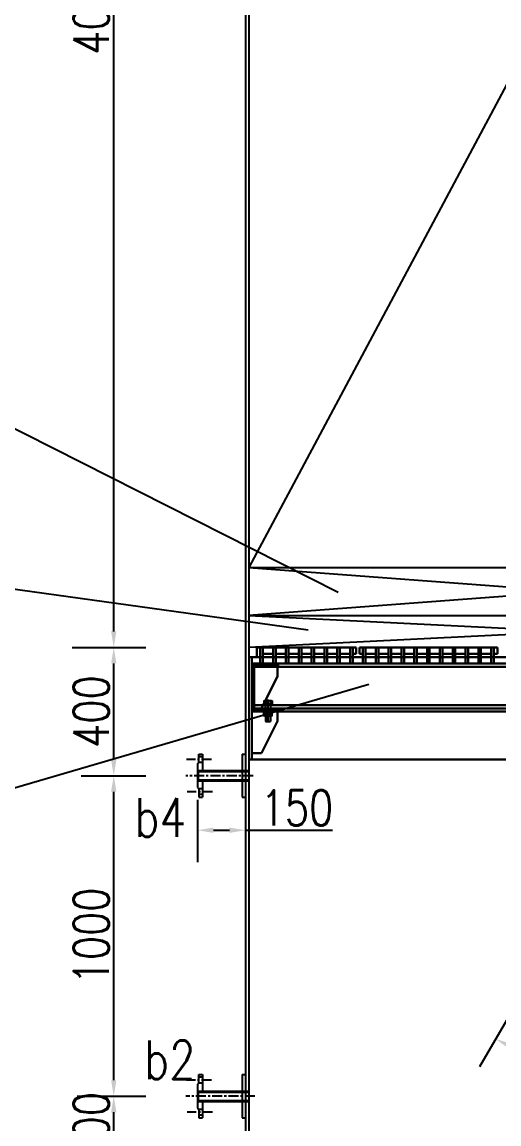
# Model space of a CAD drawing. Header units: millimetres. Extents: x -1286879 to -1269059, y -656245 to -631015.
# Drawn here: x -1284538 to -1283052, y -650973 to -647535 of the extents above; entities that cross this region are included whole.
import ezdxf

# ---------------------------------------------------------------- set-up
doc = ezdxf.new("R2010")
doc.units = ezdxf.units.MM
doc.linetypes.add('CENTER', pattern=[50.8, 31.75, -6.35, 6.35, -6.35])
doc.linetypes.add('EB_DASHDOT', pattern=[39, 30, -3, 3, -3])
doc.layers.get('0').update_dxf_attribs({"linetype": 'CONTINUOUS'})
doc.layers.get('Defpoints').update_dxf_attribs({"linetype": 'CONTINUOUS'})
for name, color, linetype in [('EbLayer1', 7, 'CONTINUOUS'), ('EbLayer2', 1, 'EB_DASHDOT'), ('EbLayer4', 7, 'CONTINUOUS')]:
    doc.layers.add(name, color=color, linetype=linetype)
doc.styles.add('HZ', font='txt.shx', dxfattribs={"width": 0.8, "bigfont": 'hztxt.shx'})
doc.dimstyles.new('gqb100', dxfattribs={"dimscale": 5, "dimtxt": 20, "dimasz": 15, "dimexe": 40, "dimexo": 8, "dimgap": 5, "dimtad": 1, "dimtoh": 1, "dimdec": 0, "dimdsep": 46, "dimtxsty": 'HZ', "dimcen": 5, "dimadec": 0, "dimazin": 0, "dimtfac": 1, "dimtdec": 0, "dimtmove": 0, "dimatfit": 3, "dimfxl": 1, "dimtolj": 1, "dimtzin": 0, "dimarcsym": 0})

# ---------------------------------------------------------------- blocks, each defined once
blk = doc.blocks.new('*D404')
at = {"color": 0, "lineweight": -2, "ltscale": 0.5}
for p, q in [((-1284366.5, -650886.6), (-1284152.5, -650886.6)), ((-1284252.5, -651036.6), (-1284252.5, -650936.6)), ((-1284366, -651086.6), (-1284152.5, -651086.6))]:
    blk.add_line(p, q, dxfattribs=at)
at = {"color": 0, "ltscale": 0.5}
for points in [[(-1284260.9, -650936.6), (-1284244.2, -650936.6), (-1284252.5, -650886.6)], [(-1284260.9, -651036.6), (-1284244.2, -651036.6), (-1284252.5, -651086.6)]]:
    blk.add_solid(points, dxfattribs=at)
at = {"layer": 'Defpoints', "color": 0, "ltscale": 0.5}
for p in [(-1284396.5, -650886.6), (-1284252.5, -650886.6), (-1284396, -651086.6)]:
    blk.add_point(p, dxfattribs=at)
at = {"color": 0, "ltscale": 0.5, "insert": (-1284322.5, -650986.6), "char_height": 110, "attachment_point": 5, "rotation": 90, "style": 'HZ'}
blk.add_mtext('\\A1;200', dxfattribs=at)
blk = doc.blocks.new('*D405')
at = {"color": 0, "lineweight": -2, "ltscale": 0.5}
for p, q in [((-1284353.6, -649886.6), (-1284152.5, -649886.6)), ((-1284252.5, -650836.6), (-1284252.5, -649936.6)), ((-1284351.5, -650886.6), (-1284152.5, -650886.6))]:
    blk.add_line(p, q, dxfattribs=at)
at = {"color": 0, "ltscale": 0.5}
for points in [[(-1284260.9, -649936.6), (-1284244.2, -649936.6), (-1284252.5, -649886.6)], [(-1284260.9, -650836.6), (-1284244.2, -650836.6), (-1284252.5, -650886.6)]]:
    blk.add_solid(points, dxfattribs=at)
at = {"layer": 'Defpoints', "color": 0, "ltscale": 0.5}
for p in [(-1284383.6, -649886.6), (-1284252.5, -649886.6), (-1284381.5, -650886.6)]:
    blk.add_point(p, dxfattribs=at)
at = {"color": 0, "ltscale": 0.5, "insert": (-1284322.5, -650386.6), "char_height": 110, "attachment_point": 5, "rotation": 90, "style": 'HZ'}
blk.add_mtext('\\A1;1000', dxfattribs=at)
blk = doc.blocks.new('*D406')
at = {"color": 0, "lineweight": -2, "ltscale": 0.5}
for p, q in [((-1284353.1, -649486.6), (-1284152.5, -649486.6)), ((-1284252.5, -649836.6), (-1284252.5, -649536.6)), ((-1284351.5, -649886.6), (-1284152.5, -649886.6))]:
    blk.add_line(p, q, dxfattribs=at)
at = {"color": 0, "ltscale": 0.5}
for points in [[(-1284260.9, -649536.6), (-1284244.2, -649536.6), (-1284252.5, -649486.6)], [(-1284260.9, -649836.6), (-1284244.2, -649836.6), (-1284252.5, -649886.6)]]:
    blk.add_solid(points, dxfattribs=at)
at = {"layer": 'Defpoints', "color": 0, "ltscale": 0.5}
for p in [(-1284383.1, -649486.6), (-1284252.5, -649486.6), (-1284381.5, -649886.6)]:
    blk.add_point(p, dxfattribs=at)
at = {"color": 0, "ltscale": 0.5, "insert": (-1284322.5, -649686.6), "char_height": 110, "attachment_point": 5, "rotation": 90, "style": 'HZ'}
blk.add_mtext('\\A1;400', dxfattribs=at)
blk = doc.blocks.new('*D407')
at = {"color": 0, "lineweight": -2, "ltscale": 0.5}
for p, q in [((-1283991.7, -649961.6), (-1283991.7, -650156.8)), ((-1283841.7, -649957.6), (-1283841.7, -650156.8)), ((-1283941.7, -650056.8), (-1283891.7, -650056.8)), ((-1283841.7, -650056.8), (-1283571.1, -650056.8))]:
    blk.add_line(p, q, dxfattribs=at)
at = {"color": 0, "ltscale": 0.5}
for points in [[(-1283941.7, -650048.5), (-1283941.7, -650065.2), (-1283991.7, -650056.8)], [(-1283891.7, -650048.5), (-1283891.7, -650065.2), (-1283841.7, -650056.8)]]:
    blk.add_solid(points, dxfattribs=at)
at = {"layer": 'Defpoints', "color": 0, "ltscale": 0.5}
for p in [(-1283991.7, -649931.6), (-1283841.7, -649927.6), (-1283841.7, -650056.8)]:
    blk.add_point(p, dxfattribs=at)
at = {"color": 0, "ltscale": 0.5, "insert": (-1283681.4, -649986.8), "char_height": 110, "attachment_point": 5, "style": 'HZ'}
blk.add_mtext('\\A1;150', dxfattribs=at)
blk = doc.blocks.new('*D416')
at = {"color": 0, "lineweight": -2, "ltscale": 0.5}
for p, q in [((-1283006.8, -650612.5), (-1283111.9, -650794.6)), ((-1282656.6, -650612.5), (-1282551.5, -650794.6))]:
    blk.add_line(p, q, dxfattribs=at)
blk.add_arc((-1282831.7, -650309.2), 460.4, 246.2252, 293.7748, dxfattribs=at)
at = {"color": 0, "ltscale": 0.5}
for points in [[(-1283021.1, -650738), (-1283013.6, -650723.2), (-1283061.9, -650708)], [(-1282649.9, -650723.2), (-1282642.4, -650738), (-1282601.5, -650708)]]:
    blk.add_solid(points, dxfattribs=at)
at = {"layer": 'Defpoints', "color": 0, "ltscale": 0.5}
for p in [(-1282905.2, -650436.6), (-1282758.2, -650436.6), (-1282991.8, -650586.6), (-1282671.6, -650586.6), (-1282911.7, -650762.7)]:
    blk.add_point(p, dxfattribs=at)
at = {"color": 0, "ltscale": 0.5, "insert": (-1282831.7, -650699.7), "char_height": 110, "attachment_point": 5, "style": 'HZ'}
blk.add_mtext('\\A1;60°', dxfattribs=at)
blk = doc.blocks.new('EB_BLOCK1', base_point=(-28.1, -59.9))
at = {"layer": 'EbLayer1'}
for p, q in [((-38.1, -50.1), (-38.1, -69.7)), ((-37.2, -46.8), (-28.1, -46.8)), ((-37.2, -53.4), (-28.1, -53.4)), ((-37.2, -66.5), (-28.1, -66.5)), ((-28.1, -46.8), (-28.1, -73)), ((-28.1, -51.9), (-28.1, -67.9)), ((-28.1, -51.9), (26.9, -51.9)), ((-28.1, -67.9), (26.9, -67.9)), ((-11.1, -51.9), (-11.1, -67.9)), ((26.9, -51.9), (26.9, -67.9)), ((-37.2, -73), (-28.1, -73))]:
    blk.add_line(p, q, dxfattribs=at)
for centre, radius, start, end in [((-31.8, -50.1), 6.34, 148.9424, 211.0576), ((-14.1, -59.9), 24, 164.1807, 195.8193), ((-31.8, -69.7), 6.34, 148.9424, 211.0576)]:
    blk.add_arc(centre, radius, start, end, dxfattribs=at)
at = {"layer": 'EbLayer2', "linetype": 'EB_DASHDOT'}
blk.add_line((-41.1, -59.9), (29.9, -59.9), dxfattribs=at)
at = {"layer": 'EbLayer4'}
for p, q in [((-11.1, -53.1), (-21.1, -51.9)), ((-21.1, -67.9), (-11.1, -66.7)), ((-11.1, -53.1), (26.9, -53.1)), ((-11.1, -66.7), (26.9, -66.7))]:
    blk.add_line(p, q, dxfattribs=at)
blk = doc.blocks.new('*D342')
at = {"color": 0, "lineweight": -2, "ltscale": 0.5}
for p, q in [((-1284441.8, -645486.6), (-1284152.5, -645486.6)), ((-1284252.5, -649436.6), (-1284252.5, -645536.6)), ((-1284381.8, -649486.6), (-1284152.5, -649486.6))]:
    blk.add_line(p, q, dxfattribs=at)
at = {"color": 0, "ltscale": 0.5}
for points in [[(-1284260.9, -645536.6), (-1284244.2, -645536.6), (-1284252.5, -645486.6)], [(-1284260.9, -649436.6), (-1284244.2, -649436.6), (-1284252.5, -649486.6)]]:
    blk.add_solid(points, dxfattribs=at)
at = {"layer": 'Defpoints', "color": 0, "ltscale": 0.5}
for p in [(-1284471.8, -645486.6), (-1284252.5, -645486.6), (-1284411.8, -649486.6)]:
    blk.add_point(p, dxfattribs=at)
at = {"color": 0, "ltscale": 0.5, "insert": (-1284322.5, -647486.6), "char_height": 110, "attachment_point": 5, "rotation": 90, "style": 'HZ'}
blk.add_mtext('\\A1;4000', dxfattribs=at)

msp = doc.modelspace()

# ---------------------------------------------------------------- hatches: boundary and pattern name
at = {"ltscale": 0.5}
h = msp.add_hatch(dxfattribs=at)
h.set_pattern_fill('ANSI31', color=256, style=0)
h.set_pattern_definition([(135, (-2550376.083, -131406.0307), (2.24506403, 2.24506403), [])])
h.paths.add_polyline_path([(-1283821.7, -649546.6), (-1283821.7, -649536.6), (-1283741.7, -649536.6), (-1283741.7, -649546.6)])
h.paths.add_polyline_path([(-1283821.7, -649686.6), (-1283821.7, -649676.6), (-1283779.7, -649676.6), (-1283779.7, -649686.6)])
h.paths.add_polyline_path([(-1283741.7, -649676.6), (-1283741.7, -649686.6), (-1283763.7, -649686.6), (-1283763.7, -649676.6)])

# ---------------------------------------------------------------- linework, layer by layer
at = {"color": 4, "ltscale": 0.5}
for p, q in [((-1283831.7, -632986.6), (-1283831.7, -652136.6)), ((-1283841.7, -642086.6), (-1283841.7, -652136.6)), ((-1283991.7, -649850), (-1283991.7, -649923.1)), ((-1283991.7, -649870.6), (-1283831.7, -649870.6)), ((-1283989, -649873.6), (-1283831.7, -649873.6)), ((-1283991.7, -649902.6), (-1283831.7, -649902.6)), ((-1283989, -649899.6), (-1283831.7, -649899.6)), ((-1283991.7, -650850), (-1283991.7, -650923.1)), ((-1283991.7, -650870.6), (-1283831.7, -650870.6)), ((-1283989, -650873.6), (-1283831.7, -650873.6)), ((-1283991.7, -650902.6), (-1283831.7, -650902.6)), ((-1283989, -650899.6), (-1283831.7, -650899.6))]:
    msp.add_line(p, q, dxfattribs=at)
at = {"ltscale": 0.5}
for p, q in [((-1281831.7, -645486.6), (-1283831.7, -649236.6)), ((-1284639.8, -648763.6), (-1283553.2, -649314.4)), ((-1284639.8, -649293.5), (-1283646.3, -649431.4)), ((-1284639.8, -649946.8), (-1283457.6, -649600.9)), ((-1283989, -649873.6), (-1283991.7, -649870.6)), ((-1283989, -649873.6), (-1283989, -649899.6)), ((-1283989, -649899.6), (-1283991.7, -649902.6)), ((-1283989, -650873.6), (-1283991.7, -650870.6)), ((-1283989, -650873.6), (-1283989, -650899.6)), ((-1283989, -650899.6), (-1283991.7, -650902.6))]:
    msp.add_line(p, q, dxfattribs=at)
for p, q in [((-1283831.7, -649236.6), (-1281831.7, -649236.6)), ((-1281831.7, -649236.6), (-1283831.7, -649386.6)), ((-1283831.7, -649236.6), (-1281831.7, -649386.6)), ((-1283831.7, -649386.6), (-1281831.7, -649386.6)), ((-1281831.7, -649386.6), (-1283831.7, -649486.6)), ((-1283831.7, -649386.6), (-1281831.7, -649486.6))]:
    msp.add_line(p, q)
at = {"color": 1, "lineweight": 30}
for p, q in [((-1283806.7, -649486.6), (-1283496.7, -649486.6)), ((-1283806.7, -649486.6), (-1283806.7, -649516.6)), ((-1283795.7, -649486.6), (-1283795.7, -649536.6)), ((-1283787.7, -649486.6), (-1283787.7, -649536.6)), ((-1283755.7, -649486.6), (-1283755.7, -649536.6)), ((-1283747.7, -649486.6), (-1283747.7, -649536.6)), ((-1283715.7, -649486.6), (-1283715.7, -649536.6)), ((-1283707.7, -649486.6), (-1283707.7, -649536.6)), ((-1283675.7, -649486.6), (-1283675.7, -649536.6)), ((-1283667.7, -649486.6), (-1283667.7, -649536.6)), ((-1283635.7, -649486.6), (-1283635.7, -649536.6)), ((-1283627.7, -649486.6), (-1283627.7, -649536.6)), ((-1283595.7, -649486.6), (-1283595.7, -649536.6)), ((-1283587.7, -649486.6), (-1283587.7, -649536.6)), ((-1283555.7, -649486.6), (-1283555.7, -649536.6)), ((-1283547.7, -649486.6), (-1283547.7, -649536.6)), ((-1283515.7, -649486.6), (-1283515.7, -649536.6)), ((-1283507.7, -649486.6), (-1283507.7, -649536.6)), ((-1283496.7, -649486.6), (-1283496.7, -649506.6)), ((-1283486.7, -649486.6), (-1283056.7, -649486.6)), ((-1283486.7, -649486.6), (-1283486.7, -649506.6)), ((-1283475.7, -649486.6), (-1283475.7, -649536.6)), ((-1283467.7, -649486.6), (-1283467.7, -649536.6)), ((-1283435.7, -649486.6), (-1283435.7, -649536.6)), ((-1283427.7, -649486.6), (-1283427.7, -649536.6)), ((-1283395.7, -649486.6), (-1283395.7, -649536.6)), ((-1283387.7, -649486.6), (-1283387.7, -649536.6)), ((-1283355.7, -649486.6), (-1283355.7, -649536.6)), ((-1283347.7, -649486.6), (-1283347.7, -649536.6)), ((-1283315.7, -649486.6), (-1283315.7, -649536.6)), ((-1283307.7, -649486.6), (-1283307.7, -649536.6)), ((-1283275.7, -649486.6), (-1283275.7, -649536.6)), ((-1283267.7, -649486.6), (-1283267.7, -649536.6)), ((-1283235.7, -649486.6), (-1283235.7, -649536.6)), ((-1283227.7, -649486.6), (-1283227.7, -649536.6)), ((-1283195.7, -649486.6), (-1283195.7, -649536.6)), ((-1283187.7, -649486.6), (-1283187.7, -649536.6)), ((-1283155.7, -649486.6), (-1283155.7, -649536.6)), ((-1283147.7, -649486.6), (-1283147.7, -649536.6)), ((-1283115.7, -649486.6), (-1283115.7, -649536.6)), ((-1283107.7, -649486.6), (-1283107.7, -649536.6)), ((-1283075.7, -649486.6), (-1283075.7, -649536.6)), ((-1283067.7, -649486.6), (-1283067.7, -649536.6)), ((-1283056.7, -649486.6), (-1283056.7, -649506.6)), ((-1283806.7, -649516.6), (-1283795.7, -649516.6)), ((-1282907.7, -649536.6), (-1283795.7, -649536.6)), ((-1283787.7, -649506.6), (-1283755.7, -649506.6)), ((-1283747.7, -649506.6), (-1283715.7, -649506.6)), ((-1283707.7, -649506.6), (-1283675.7, -649506.6)), ((-1283667.7, -649506.6), (-1283635.7, -649506.6)), ((-1283627.7, -649506.6), (-1283595.7, -649506.6)), ((-1283587.7, -649506.6), (-1283555.7, -649506.6)), ((-1283547.7, -649506.6), (-1283515.7, -649506.6)), ((-1283507.7, -649506.6), (-1283496.7, -649506.6)), ((-1283486.7, -649506.6), (-1283475.7, -649506.6)), ((-1283467.7, -649506.6), (-1283435.7, -649506.6)), ((-1283427.7, -649506.6), (-1283395.7, -649506.6)), ((-1283387.7, -649506.6), (-1283355.7, -649506.6)), ((-1283347.7, -649506.6), (-1283315.7, -649506.6)), ((-1283307.7, -649506.6), (-1283275.7, -649506.6)), ((-1283267.7, -649506.6), (-1283235.7, -649506.6)), ((-1283227.7, -649506.6), (-1283195.7, -649506.6)), ((-1283187.7, -649506.6), (-1283155.7, -649506.6)), ((-1283147.7, -649506.6), (-1283115.7, -649506.6)), ((-1283107.7, -649506.6), (-1283075.7, -649506.6)), ((-1283067.7, -649506.6), (-1283056.7, -649506.6))]:
    msp.add_line(p, q, dxfattribs=at)
at = {"linetype": 'CENTER'}
for p, q in [((-1283947.3, -649836.6), (-1284025.3, -649836.6)), ((-1283818, -649886.6), (-1284028, -649886.6)), ((-1283944.5, -649936.6), (-1284023.9, -649936.6)), ((-1283947.3, -650836.6), (-1284025.3, -650836.6)), ((-1283812.6, -650886.6), (-1284028, -650886.6)), ((-1283944.5, -650936.6), (-1284023.9, -650936.6))]:
    msp.add_line(p, q, dxfattribs=at)
at = {"color": 6, "ltscale": 0.5}
for p, q in [((-1283851.7, -649819.1), (-1283841.7, -649819.1)), ((-1283851.7, -649819.1), (-1283851.7, -649954.1)), ((-1283851.7, -649954.1), (-1283841.7, -649954.1)), ((-1283851.7, -650819.1), (-1283841.7, -650819.1)), ((-1283851.7, -650819.1), (-1283851.7, -650954.1)), ((-1283851.7, -650954.1), (-1283841.7, -650954.1))]:
    msp.add_line(p, q, dxfattribs=at)
at = {"layer": 'EbLayer1'}
for p, q in [((-1283784.8, -649690.3), (-1283758.7, -649690.3)), ((-1283784.8, -649699.4), (-1283784.8, -649690.3)), ((-1283781.5, -649689.4), (-1283761.9, -649689.4)), ((-1283781.5, -649700.3), (-1283761.9, -649700.3)), ((-1283779.7, -649690.3), (-1283763.7, -649690.3)), ((-1283778.3, -649699.4), (-1283778.3, -649690.3)), ((-1283765.2, -649699.4), (-1283765.2, -649690.3)), ((-1283758.7, -649699.4), (-1283758.7, -649690.3))]:
    msp.add_line(p, q, dxfattribs=at)
for centre, radius, start, end in [((-1283781.5, -649695.7), 6.34, 58.9424, 121.0576), ((-1283781.5, -649693.9), 6.34, 238.9424, 301.0576), ((-1283771.7, -649713.4), 24, 74.1807, 105.8193), ((-1283771.7, -649676.3), 24, 254.1807, 285.8193), ((-1283761.9, -649695.7), 6.34, 58.9424, 121.0576), ((-1283761.9, -649693.9), 6.34, 238.9424, 301.0576)]:
    msp.add_arc(centre, radius, start, end, dxfattribs=at)
at = {"layer": 'EbLayer2', "color": 7, "linetype": 'EB_DASHDOT', "ltscale": 20}
for p, q in [((-1283771.7, -649686.3), (-1283771.7, -649676.3)), ((-1283771.7, -649686.3), (-1283771.7, -649676.3)), ((-1283771.7, -649686.3), (-1283771.7, -649676.3)), ((-1283975.6, -649827.6), (-1283987.2, -649827.6)), ((-1283975.6, -649845.6), (-1283987.2, -649845.6)), ((-1283975.6, -649927.6), (-1283987.2, -649927.6)), ((-1283975.6, -649945.6), (-1283987.2, -649945.6)), ((-1283975.6, -650827.6), (-1283987.2, -650827.6)), ((-1283975.6, -650845.6), (-1283987.2, -650845.6)), ((-1283975.6, -650927.6), (-1283987.2, -650927.6)), ((-1283975.6, -650945.6), (-1283987.2, -650945.6))]:
    msp.add_line(p, q, dxfattribs=at)
at = {"layer": 'EbLayer4', "color": 6, "linetype": 'Continuous', "lineweight": 30}
for p, q in [((-1281831.7, -649516.6), (-1283831.7, -649516.6)), ((-1283821.7, -649836.6), (-1283821.7, -649516.6)), ((-1283821.7, -649536.6), (-1283741.7, -649536.6)), ((-1283821.7, -649536.6), (-1283741.7, -649536.6)), ((-1283741.7, -649536.6), (-1283741.7, -649546.6)), ((-1281923.7, -649536.6), (-1283739.7, -649536.6)), ((-1283739.7, -649536.6), (-1283739.7, -649546.6)), ((-1283821.7, -649676.6), (-1283821.7, -649546.6)), ((-1283821.7, -649546.6), (-1283741.7, -649546.6)), ((-1283814.7, -649546.6), (-1283814.7, -649676.6)), ((-1281841.7, -649546.6), (-1283741.7, -649546.6)), ((-1283741.7, -649576.6), (-1283741.7, -649546.6)), ((-1283741.7, -649576.6), (-1283791.7, -649676.6)), ((-1281848.7, -649666.6), (-1283814.7, -649666.6)), ((-1283791.7, -649666.6), (-1283814.7, -649666.6)), ((-1281841.7, -649676.6), (-1283814.7, -649676.6)), ((-1283741.7, -649676.6), (-1283741.7, -649686.6)), ((-1283821.7, -649686.6), (-1283741.7, -649686.6)), ((-1281921.7, -649686.6), (-1283814.7, -649686.6)), ((-1283741.7, -649716.6), (-1283741.7, -649686.6)), ((-1283741.7, -649716.6), (-1283791.7, -649816.6)), ((-1281831.7, -649836.6), (-1283831.7, -649836.6)), ((-1283791.7, -649816.6), (-1283821.7, -649816.6))]:
    msp.add_line(p, q, dxfattribs=at)
at = {"layer": 'EbLayer4', "color": 4}
for p, q in [((-1283991.7, -649850), (-1283987.2, -649845.6)), ((-1283987.2, -649845.6), (-1283987.2, -649819.1)), ((-1283987.2, -649819.1), (-1283975.6, -649819.1)), ((-1283975.6, -649819.1), (-1283975.6, -649870.6)), ((-1283991.7, -649850), (-1283991.7, -649923.1)), ((-1283975.6, -649902.6), (-1283975.6, -649954.1)), ((-1283991.7, -649923.1), (-1283987.2, -649927.6)), ((-1283987.2, -649927.6), (-1283987.2, -649954.1)), ((-1283987.2, -649954.1), (-1283975.6, -649954.1)), ((-1283991.7, -650850), (-1283987.2, -650845.6)), ((-1283987.2, -650845.6), (-1283987.2, -650819.1)), ((-1283987.2, -650819.1), (-1283975.6, -650819.1)), ((-1283975.6, -650819.1), (-1283975.6, -650870.6)), ((-1283991.7, -650850), (-1283991.7, -650923.1)), ((-1283975.6, -650902.6), (-1283975.6, -650954.1)), ((-1283991.7, -650923.1), (-1283987.2, -650927.6)), ((-1283987.2, -650927.6), (-1283987.2, -650954.1)), ((-1283987.2, -650954.1), (-1283975.6, -650954.1))]:
    msp.add_line(p, q, dxfattribs=at)

# ---------------------------------------------------------------- block references
at = {"layer": 'EbLayer1', "xscale": -1, "rotation": 90}
msp.add_blockref('EB_BLOCK1', (-1283771.7, -649662.3), dxfattribs=at)

# ---------------------------------------------------------------- texts
at = {"ltscale": 0.5, "style": 'HZ', "width": 0.8}
for s, p in [('b4', (-1284187.8, -650076.9)), ('b2', (-1284157.9, -650833.1))]:
    msp.add_text(s, height=120, dxfattribs=at).set_placement(p)

# ---------------------------------------------------------------- dimensions: what is measured, and where the dimension line sits
at = {"ltscale": 0.5}
for base, p1, p2, picture, middle in [((-1284252.5, -645486.6), (-1284411.8, -649486.6), (-1284471.8, -645486.6), '*D342', (-1284322.5, -647486.6)), ((-1284252.5, -649486.6), (-1284381.5, -649886.6), (-1284383.1, -649486.6), '*D406', (-1284322.5, -649686.6)), ((-1284252.5, -649886.6), (-1284381.5, -650886.6), (-1284383.6, -649886.6), '*D405', (-1284322.5, -650386.6))]:
    dim = msp.add_linear_dim(base=base, p1=p1, p2=p2, angle=90, dimstyle='gqb100', override={"dimtxt": 22, "dimasz": 10, "dimexe": 20, "dimexo": 6, "dimgap": 3}, dxfattribs=at)
    dim.commit()
    dim.dimension.update_dxf_attribs({"geometry": picture, "text_midpoint": middle})
dim = msp.add_linear_dim(base=(-1283841.7, -650056.8), p1=(-1283991.7, -649931.6), p2=(-1283841.7, -649927.6), dimstyle='gqb100', override={"dimtxt": 22, "dimasz": 10, "dimexe": 20, "dimexo": 6, "dimgap": 3}, dxfattribs=at)
dim.commit()
dim.dimension.update_dxf_attribs({"geometry": '*D407', "text_midpoint": (-1283681.4, -649986.8)})
dim = msp.add_angular_dim_2l(base=(-1282911.7, -650762.7), line1=((-1282671.6, -650586.6), (-1282758.2, -650436.6)), line2=((-1282991.8, -650586.6), (-1282905.2, -650436.6)), dimstyle='gqb100', override={"dimtxt": 22, "dimasz": 10, "dimexe": 20, "dimexo": 6, "dimgap": 3, "dimazin": 2}, dxfattribs=at)
dim.commit()
dim.dimension.update_dxf_attribs({"geometry": '*D416', "text_midpoint": (-1282831.7, -650699.7)})
dim = msp.add_linear_dim(base=(-1284252.5, -650886.6), p1=(-1284396, -651086.6), p2=(-1284396.5, -650886.6), angle=90, dimstyle='gqb100', override={"dimtxt": 22, "dimasz": 10, "dimexe": 20, "dimexo": 6, "dimgap": 3}, dxfattribs=at)
dim.commit()
dim.dimension.update_dxf_attribs({"geometry": '*D404', "text_midpoint": (-1284252.5, -650986.6), "dimtype": 128})

doc.saveas('drawing.dxf')
